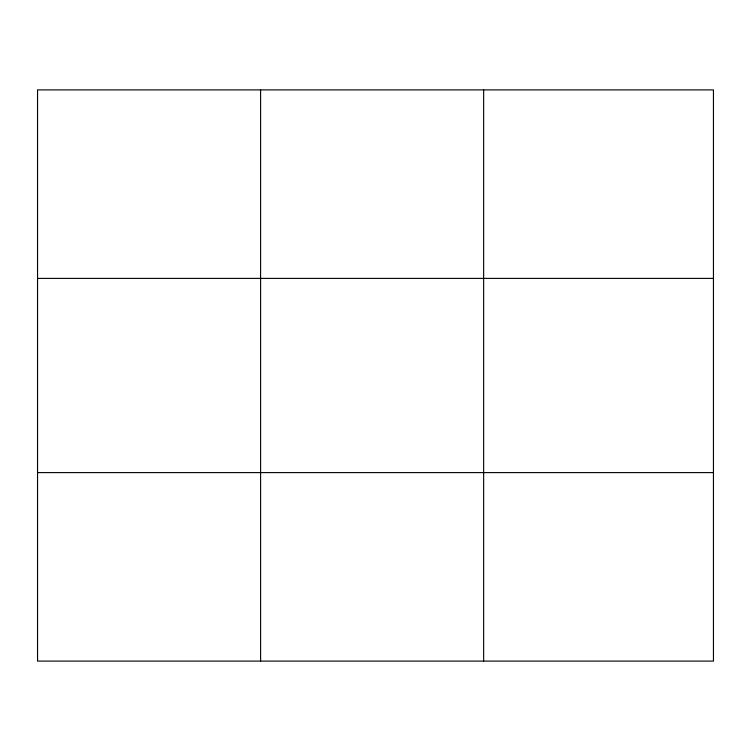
<?xml version="1.0" encoding="UTF-8"?>
<svg xmlns="http://www.w3.org/2000/svg" width="751" height="751" viewBox="0 0 751 751"><rect width="100%" height="100%" fill="white"/><g stroke="black" fill="none" stroke-linecap="round" stroke-linejoin="round"><path stroke-width="1.13" d="M260.597 89.904L260.597 661.096M483.644 89.904L483.644 661.096M37.55 278.396L713.45 278.396M37.55 472.604L713.45 472.604M713.45 566.845L713.45 661.096L37.55 661.096L37.55 89.904L713.45 89.904L713.45 566.845"/></g></svg>
